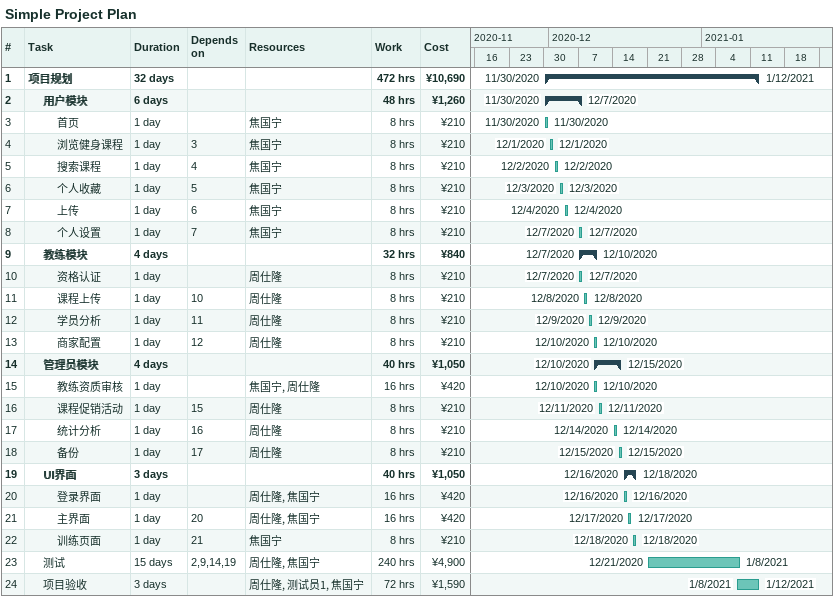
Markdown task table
Simple Project Plan

| ID | Level | Task | Duration | Start | Finish | Predecessors | Resources | Work (h) | Cost (¥) |
|---|---|---|---|---|---|---|---|---|---|
| 1 | 1 | **项目规划** | 32d | 2020-11-30 | 2021-01-12 |  |  | 472 | 10690 |
| 2 | 2 | **用户模块** | 6d | 2020-11-30 | 2020-12-07 |  |  | 48 | 1260 |
| 3 | 3 | 首页 | 1d | 2020-11-30 | 2020-11-30 |  | 焦国宁 | 8 | 210 |
| 4 | 3 | 浏览健身课程 | 1d | 2020-12-01 | 2020-12-01 | 3 | 焦国宁 | 8 | 210 |
| 5 | 3 | 搜索课程 | 1d | 2020-12-02 | 2020-12-02 | 4 | 焦国宁 | 8 | 210 |
| 6 | 3 | 个人收藏 | 1d | 2020-12-03 | 2020-12-03 | 5 | 焦国宁 | 8 | 210 |
| 7 | 3 | 上传 | 1d | 2020-12-04 | 2020-12-04 | 6 | 焦国宁 | 8 | 210 |
| 8 | 3 | 个人设置 | 1d | 2020-12-07 | 2020-12-07 | 7 | 焦国宁 | 8 | 210 |
| 9 | 2 | **教练模块** | 4d | 2020-12-07 | 2020-12-10 |  |  | 32 | 840 |
| 10 | 3 | 资格认证 | 1d | 2020-12-07 | 2020-12-07 |  | 周仕隆 | 8 | 210 |
| 11 | 3 | 课程上传 | 1d | 2020-12-08 | 2020-12-08 | 10 | 周仕隆 | 8 | 210 |
| 12 | 3 | 学员分析 | 1d | 2020-12-09 | 2020-12-09 | 11 | 周仕隆 | 8 | 210 |
| 13 | 3 | 商家配置 | 1d | 2020-12-10 | 2020-12-10 | 12 | 周仕隆 | 8 | 210 |
| 14 | 2 | **管理员模块** | 4d | 2020-12-10 | 2020-12-15 |  |  | 40 | 1050 |
| 15 | 3 | 教练资质审核 | 1d | 2020-12-10 | 2020-12-10 |  | 焦国宁, 周仕隆 | 16 | 420 |
| 16 | 3 | 课程促销活动 | 1d | 2020-12-11 | 2020-12-11 | 15 | 周仕隆 | 8 | 210 |
| 17 | 3 | 统计分析 | 1d | 2020-12-14 | 2020-12-14 | 16 | 周仕隆 | 8 | 210 |
| 18 | 3 | 备份 | 1d | 2020-12-15 | 2020-12-15 | 17 | 周仕隆 | 8 | 210 |
| 19 | 2 | **UI界面** | 3d | 2020-12-16 | 2020-12-18 |  |  | 40 | 1050 |
| 20 | 3 | 登录界面 | 1d | 2020-12-16 | 2020-12-16 |  | 周仕隆, 焦国宁 | 16 | 420 |
| 21 | 3 | 主界面 | 1d | 2020-12-17 | 2020-12-17 | 20 | 周仕隆, 焦国宁 | 16 | 420 |
| 22 | 3 | 训练页面 | 1d | 2020-12-18 | 2020-12-18 | 21 | 焦国宁 | 8 | 210 |
| 23 | 2 | 测试 | 15d | 2020-12-21 | 2021-01-08 | 2, 9, 14, 19 | 周仕隆, 焦国宁 | 240 | 4900 |
| 24 | 2 | 项目验收 | 3d | 2021-01-08 | 2021-01-12 |  | 周仕隆, 测试员1, 焦国宁 | 72 | 1590 |
